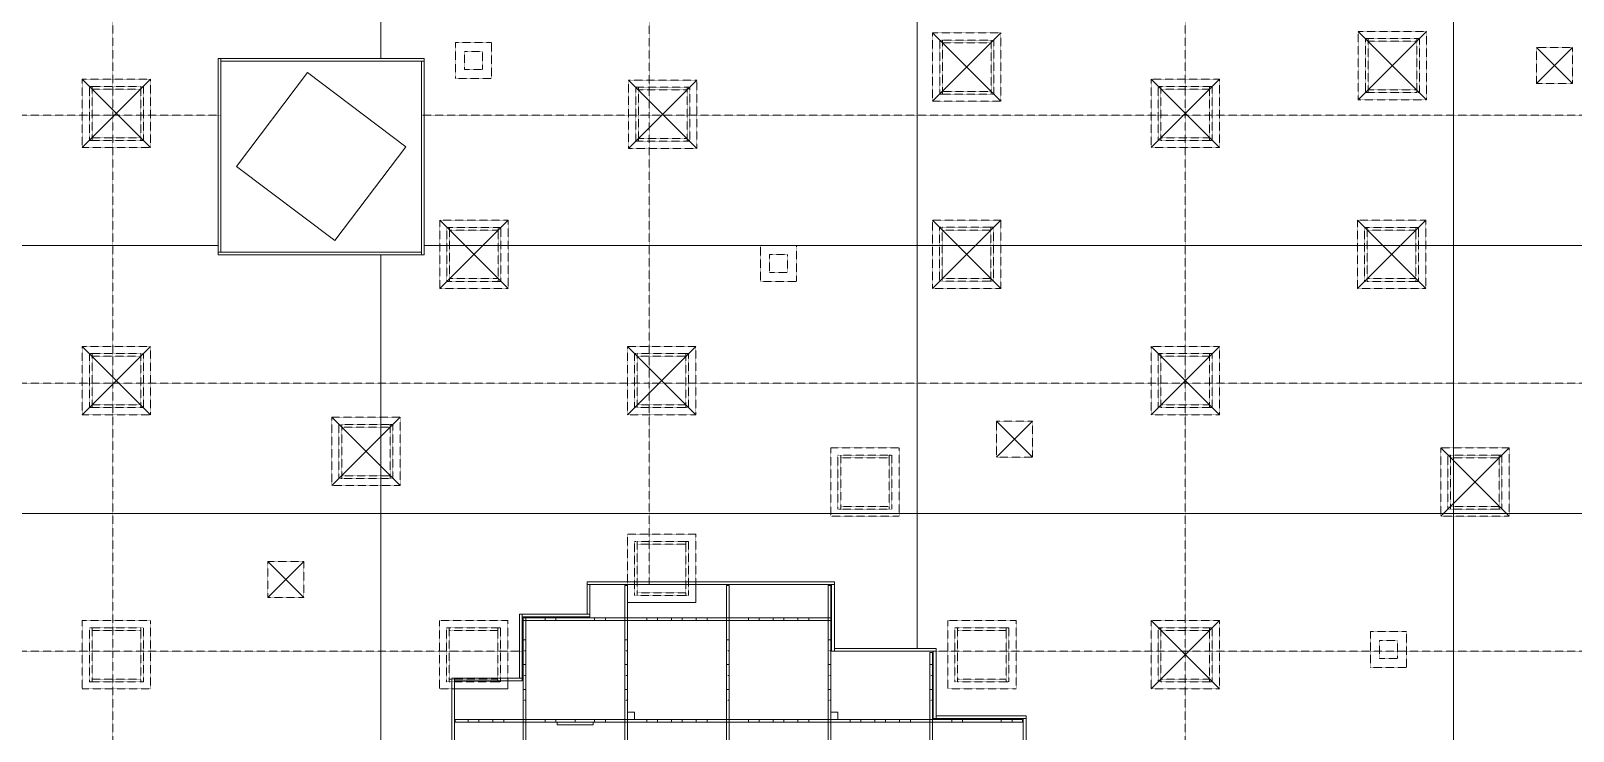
# Model space of a CAD drawing. Header units: millimetres. Extents: x -20225 to 19535, y -17853 to 10707.
# Drawn here: x -2083 to 6488, y -3250 to 644 of the extents above; entities that cross this region are included whole.
import ezdxf

# ---------------------------------------------------------------- set-up
doc = ezdxf.new("R2010")
doc.units = ezdxf.units.MM
doc.linetypes.add('HIDDEN', pattern=[1.905, 1.27, -0.635])

msp = doc.modelspace()

# ---------------------------------------------------------------- linework, layer by layer
at = {"linetype": 'HIDDEN', "lineweight": 0}
for p, q in [((-1628, 1664.7), (-1628, 174.7)), ((4332, 1664.7), (4332, 174.7)), ((1352, 1304.7), (1352, 174.7)), ((2927.5, 632.2), (3307.5, 632.2)), ((2927.5, 252.2), (2927.5, 632.2)), ((3307.5, 632.2), (3307.5, 252.2)), ((5673.5, 641.1), (5293.5, 641.1)), ((5293.5, 641.1), (5293.5, 261.1)), ((5333.5, 601.1), (5333.5, 301.1)), ((5348.5, 601.1), (5333.5, 601.1)), ((5618.5, 601.1), (5348.5, 601.1)), ((5348.5, 601.1), (5348.5, 586.1)), ((5348.5, 301.1), (5348.5, 601.1)), ((5633.5, 601.1), (5618.5, 601.1)), ((5618.5, 601.1), (5618.5, 301.1)), ((5618.5, 586.1), (5618.5, 601.1)), ((5633.5, 301.1), (5633.5, 601.1)), ((5673.5, 261.1), (5673.5, 641.1)), ((277, 379.7), (277, 579.7)), ((277, 579.7), (477, 579.7)), ((327, 429.7), (327, 529.7)), ((327, 529.7), (427, 529.7)), ((427, 529.7), (427, 429.7)), ((477, 579.7), (477, 379.7)), ((2967.5, 592.2), (2982.5, 592.2)), ((2967.5, 292.2), (2967.5, 592.2)), ((2982.5, 592.2), (2982.5, 292.2)), ((2982.5, 577.2), (2982.5, 592.2)), ((2982.5, 592.2), (3252.5, 592.2)), ((3252.5, 577.2), (2982.5, 577.2)), ((3252.5, 592.2), (3252.5, 577.2)), ((3252.5, 592.2), (3267.5, 592.2)), ((3252.5, 292.2), (3252.5, 592.2)), ((3267.5, 592.2), (3267.5, 292.2)), ((5348.5, 586.1), (5618.5, 586.1)), ((6283.5, 551.1), (6483.5, 551.1)), ((6283.5, 351.1), (6283.5, 551.1)), ((6483.5, 551.1), (6483.5, 351.1)), ((427, 429.7), (327, 429.7)), ((-1798, 374.7), (-1418, 374.7)), ((-1798, -5.3), (-1798, 374.7)), ((-1418, 374.7), (-1418, -5.3)), ((477, 379.7), (277, 379.7)), ((1238.6, -9.6), (1238.6, 370.4)), ((1238.6, 370.4), (1618.6, 370.4)), ((1618.6, 370.4), (1618.6, -9.6)), ((4142, -5.3), (4142, 374.7)), ((4142, 374.7), (4522, 374.7)), ((4522, 374.7), (4522, -5.3)), ((6483.5, 351.1), (6283.5, 351.1)), ((-1758, 334.7), (-1743, 334.7)), ((-1758, 34.7), (-1758, 334.7)), ((-1743, 334.7), (-1743, 34.7)), ((-1743, 319.7), (-1743, 334.7)), ((-1743, 334.7), (-1473, 334.7)), ((-1473, 319.7), (-1743, 319.7)), ((-1473, 334.7), (-1473, 319.7)), ((-1473, 34.7), (-1473, 334.7)), ((-1473, 334.7), (-1458, 334.7)), ((-1458, 334.7), (-1458, 34.7)), ((1278.6, 330.4), (1293.6, 330.4)), ((1278.6, 30.4), (1278.6, 330.4)), ((1293.6, 330.4), (1293.6, 30.4)), ((1293.6, 330.4), (1563.6, 330.4)), ((1293.6, 315.4), (1293.6, 330.4)), ((1563.6, 315.4), (1293.6, 315.4)), ((1563.6, 330.4), (1563.6, 315.4)), ((1563.6, 330.4), (1578.6, 330.4)), ((1563.6, 30.4), (1563.6, 330.4)), ((1578.6, 330.4), (1578.6, 30.4)), ((2982.5, 292.2), (2967.5, 292.2)), ((2982.5, 307.2), (3252.5, 307.2)), ((2982.5, 292.2), (2982.5, 307.2)), ((3252.5, 292.2), (2982.5, 292.2)), ((3252.5, 307.2), (3252.5, 292.2)), ((3267.5, 292.2), (3252.5, 292.2)), ((4182, 34.7), (4182, 334.7)), ((4182, 334.7), (4197, 334.7)), ((4197, 334.7), (4197, 34.7)), ((4197, 319.7), (4197, 334.7)), ((4197, 334.7), (4467, 334.7)), ((4467, 319.7), (4197, 319.7)), ((4467, 334.7), (4467, 319.7)), ((4467, 334.7), (4482, 334.7)), ((4467, 34.7), (4467, 334.7)), ((4482, 334.7), (4482, 34.7)), ((5293.5, 261.1), (5673.5, 261.1)), ((5333.5, 301.1), (5348.5, 301.1)), ((5618.5, 316.1), (5348.5, 316.1)), ((5348.5, 316.1), (5348.5, 301.1)), ((5348.5, 301.1), (5618.5, 301.1)), ((5618.5, 301.1), (5618.5, 316.1)), ((5618.5, 301.1), (5633.5, 301.1)), ((-4608, 174.7), (-1628, 174.7)), ((-1628, 174.7), (-1628, -1315.3)), ((-1628, 174.7), (-1028, 174.7)), ((87, 174.7), (1352, 174.7)), ((1352, 174.7), (4332, 174.7)), ((1352, 174.7), (1352, -1315.3)), ((3307.5, 252.2), (2927.5, 252.2)), ((4332, 174.7), (7312, 174.7)), ((4332, 174.7), (4332, -1315.3)), ((-1743, 34.7), (-1758, 34.7)), ((-1743, 34.7), (-1743, 49.7)), ((-1743, 49.7), (-1473, 49.7)), ((-1473, 34.7), (-1743, 34.7)), ((-1473, 49.7), (-1473, 34.7)), ((-1458, 34.7), (-1473, 34.7)), ((1293.6, 30.4), (1278.6, 30.4)), ((1293.6, 30.4), (1293.6, 45.4)), ((1293.6, 45.4), (1563.6, 45.4)), ((1563.6, 30.4), (1293.6, 30.4)), ((1563.6, 45.4), (1563.6, 30.4)), ((1578.6, 30.4), (1563.6, 30.4)), ((4197, 34.7), (4182, 34.7)), ((4197, 49.7), (4467, 49.7)), ((4197, 34.7), (4197, 49.7)), ((4467, 34.7), (4197, 34.7)), ((4467, 49.7), (4467, 34.7)), ((4482, 34.7), (4467, 34.7)), ((-1418, -5.3), (-1798, -5.3)), ((1618.6, -9.6), (1238.6, -9.6)), ((4522, -5.3), (4142, -5.3)), ((188.6, -409), (568.6, -409)), ((188.6, -789), (188.6, -409)), ((568.6, -409), (568.6, -789)), ((2927, -408.4), (3307, -408.4)), ((2927, -788.4), (2927, -408.4)), ((3307, -408.4), (3307, -788.4)), ((5288.6, -409), (5668.6, -409)), ((5288.6, -789), (5288.6, -409)), ((5668.6, -409), (5668.6, -789)), ((228.6, -449), (243.6, -449)), ((228.6, -749), (228.6, -449)), ((243.6, -449), (243.6, -749)), ((243.6, -464), (243.6, -449)), ((243.6, -449), (513.6, -449)), ((513.6, -464), (243.6, -464)), ((513.6, -449), (513.6, -464)), ((513.6, -749), (513.6, -449)), ((513.6, -449), (528.6, -449)), ((528.6, -449), (528.6, -749)), ((2967, -748.4), (2967, -448.4)), ((2967, -448.4), (2982, -448.4)), ((2982, -448.4), (2982, -748.4)), ((2982, -448.4), (3252, -448.4)), ((2982, -463.4), (2982, -448.4)), ((3252, -463.4), (2982, -463.4)), ((3252, -448.4), (3252, -463.4)), ((3252, -748.4), (3252, -448.4)), ((3252, -448.4), (3267, -448.4)), ((3267, -448.4), (3267, -748.4)), ((5328.6, -449), (5343.6, -449)), ((5328.6, -749), (5328.6, -449)), ((5343.6, -449), (5343.6, -749)), ((5343.6, -449), (5613.6, -449)), ((5343.6, -464), (5343.6, -449)), ((5613.6, -464), (5343.6, -464)), ((5613.6, -449), (5613.6, -464)), ((5613.6, -749), (5613.6, -449)), ((5613.6, -449), (5628.6, -449)), ((5628.6, -449), (5628.6, -749)), ((1972, -750.3), (1972, -550.3)), ((2172, -550.3), (2172, -750.3)), ((2022, -600.3), (2122, -600.3)), ((2022, -700.3), (2022, -600.3)), ((2122, -600.3), (2122, -700.3)), ((243.6, -749), (228.6, -749)), ((243.6, -749), (243.6, -734)), ((243.6, -734), (513.6, -734)), ((513.6, -749), (243.6, -749)), ((513.6, -734), (513.6, -749)), ((528.6, -749), (513.6, -749)), ((2172, -750.3), (1972, -750.3)), ((2122, -700.3), (2022, -700.3)), ((2982, -748.4), (2967, -748.4)), ((2982, -733.4), (3252, -733.4)), ((2982, -748.4), (2982, -733.4)), ((3252, -748.4), (2982, -748.4)), ((3252, -733.4), (3252, -748.4)), ((3267, -748.4), (3252, -748.4)), ((5343.6, -749), (5328.6, -749)), ((5343.6, -734), (5613.6, -734)), ((5343.6, -749), (5343.6, -734)), ((5613.6, -749), (5343.6, -749)), ((5613.6, -734), (5613.6, -749)), ((5628.6, -749), (5613.6, -749)), ((568.6, -789), (188.6, -789)), ((3307, -788.4), (2927, -788.4)), ((5668.6, -789), (5288.6, -789)), ((-1798, -1110.3), (-1418, -1110.3)), ((-1798, -1490.3), (-1798, -1110.3)), ((-1418, -1110.3), (-1418, -1490.3)), ((1232, -1110.3), (1612, -1110.3)), ((1232, -1490.3), (1232, -1110.3)), ((1612, -1110.3), (1612, -1490.3)), ((4142, -1110.3), (4522, -1110.3)), ((4142, -1490.3), (4142, -1110.3)), ((4522, -1110.3), (4522, -1490.3)), ((-1758, -1150.3), (-1743, -1150.3)), ((-1758, -1450.3), (-1758, -1150.3)), ((-1743, -1150.3), (-1743, -1450.3)), ((-1743, -1165.3), (-1743, -1150.3)), ((-1743, -1150.3), (-1473, -1150.3)), ((-1473, -1165.3), (-1743, -1165.3)), ((-1473, -1150.3), (-1473, -1165.3)), ((-1473, -1450.3), (-1473, -1150.3)), ((-1473, -1150.3), (-1458, -1150.3)), ((-1458, -1150.3), (-1458, -1450.3)), ((1272, -1150.3), (1287, -1150.3)), ((1272, -1450.3), (1272, -1150.3)), ((1287, -1150.3), (1287, -1450.3)), ((1287, -1150.3), (1557, -1150.3)), ((1287, -1165.3), (1287, -1150.3)), ((1557, -1165.3), (1287, -1165.3)), ((1557, -1150.3), (1572, -1150.3)), ((1557, -1450.3), (1557, -1150.3)), ((1557, -1150.3), (1557, -1165.3)), ((1572, -1150.3), (1572, -1450.3)), ((4182, -1450.3), (4182, -1150.3)), ((4182, -1150.3), (4197, -1150.3)), ((4197, -1150.3), (4197, -1450.3)), ((4197, -1165.3), (4197, -1150.3)), ((4197, -1150.3), (4467, -1150.3)), ((4467, -1165.3), (4197, -1165.3)), ((4467, -1150.3), (4482, -1150.3)), ((4467, -1450.3), (4467, -1150.3)), ((4467, -1150.3), (4467, -1165.3)), ((4482, -1150.3), (4482, -1450.3)), ((-4608, -1315.3), (-1628, -1315.3)), ((-1628, -1315.3), (1352, -1315.3)), ((-1628, -1315.3), (-1628, -2805.3)), ((1352, -1315.3), (1352, -2435.3)), ((1352, -1315.3), (4332, -1315.3)), ((4332, -1315.3), (4332, -2805.3)), ((4332, -1315.3), (7312, -1315.3)), ((-1743, -1450.3), (-1758, -1450.3)), ((-1743, -1450.3), (-1743, -1435.3)), ((-1743, -1435.3), (-1473, -1435.3)), ((-1473, -1450.3), (-1743, -1450.3)), ((-1473, -1435.3), (-1473, -1450.3)), ((-1458, -1450.3), (-1473, -1450.3)), ((1287, -1450.3), (1272, -1450.3)), ((1287, -1435.3), (1557, -1435.3)), ((1287, -1450.3), (1287, -1435.3)), ((1557, -1450.3), (1287, -1450.3)), ((1557, -1435.3), (1557, -1450.3)), ((1572, -1450.3), (1557, -1450.3)), ((4197, -1450.3), (4182, -1450.3)), ((4197, -1435.3), (4467, -1435.3)), ((4197, -1450.3), (4197, -1435.3)), ((4467, -1450.3), (4197, -1450.3)), ((4467, -1435.3), (4467, -1450.3)), ((4482, -1450.3), (4467, -1450.3)), ((-1418, -1490.3), (-1798, -1490.3)), ((-411, -1885), (-411, -1505)), ((-411, -1505), (-31, -1505)), ((-31, -1505), (-31, -1885)), ((1612, -1490.3), (1232, -1490.3)), ((3283.5, -1527.3), (3483.5, -1527.3)), ((3283.5, -1727.3), (3283.5, -1527.3)), ((3483.5, -1527.3), (3483.5, -1727.3)), ((4522, -1490.3), (4142, -1490.3)), ((-371, -1845), (-371, -1545)), ((-371, -1545), (-356, -1545)), ((-356, -1545), (-356, -1845)), ((-356, -1560), (-356, -1545)), ((-356, -1545), (-86, -1545)), ((-86, -1560), (-356, -1560)), ((-86, -1545), (-86, -1560)), ((-86, -1845), (-86, -1545)), ((-86, -1545), (-71, -1545)), ((-71, -1545), (-71, -1845)), ((2362.2, -1675.2), (2742.2, -1675.2)), ((2362.2, -2055.2), (2362.2, -1675.2)), ((2742.2, -1675.2), (2742.2, -2055.2)), ((5752, -2055.3), (5752, -1675.3)), ((5752, -1675.3), (6132, -1675.3)), ((6132, -1675.3), (6132, -2055.3)), ((2402.2, -2015.2), (2402.2, -1715.2)), ((2402.2, -1715.2), (2417.2, -1715.2)), ((2417.2, -1715.2), (2417.2, -2015.2)), ((2417.2, -1730.2), (2417.2, -1715.2)), ((2417.2, -1715.2), (2687.2, -1715.2)), ((2687.2, -1730.2), (2417.2, -1730.2)), ((2687.2, -1715.2), (2687.2, -1730.2)), ((2687.2, -2015.2), (2687.2, -1715.2)), ((2687.2, -1715.2), (2702.2, -1715.2)), ((2702.2, -1715.2), (2702.2, -2015.2)), ((3483.5, -1727.3), (3283.5, -1727.3)), ((5792, -2015.3), (5792, -1715.3)), ((5792, -1715.3), (5807, -1715.3)), ((5807, -1715.3), (5807, -2015.3)), ((5807, -1730.3), (5807, -1715.3)), ((5807, -1715.3), (6077, -1715.3)), ((6077, -1730.3), (5807, -1730.3)), ((6077, -1715.3), (6077, -1730.3)), ((6077, -2015.3), (6077, -1715.3)), ((6077, -1715.3), (6092, -1715.3)), ((6092, -1715.3), (6092, -2015.3)), ((-31, -1885), (-411, -1885)), ((-356, -1845), (-371, -1845)), ((-356, -1845), (-356, -1830)), ((-356, -1830), (-86, -1830)), ((-86, -1845), (-356, -1845)), ((-86, -1830), (-86, -1845)), ((-71, -1845), (-86, -1845)), ((2742.2, -2055.2), (2362.2, -2055.2)), ((2417.2, -2015.2), (2402.2, -2015.2)), ((2417.2, -2015.2), (2417.2, -2000.2)), ((2417.2, -2000.2), (2687.2, -2000.2)), ((2687.2, -2015.2), (2417.2, -2015.2)), ((2687.2, -2000.2), (2687.2, -2015.2)), ((2702.2, -2015.2), (2687.2, -2015.2)), ((6132, -2055.3), (5752, -2055.3)), ((5807, -2015.3), (5792, -2015.3)), ((5807, -2000.3), (6077, -2000.3)), ((5807, -2015.3), (5807, -2000.3)), ((6077, -2015.3), (5807, -2015.3)), ((6077, -2000.3), (6077, -2015.3)), ((6092, -2015.3), (6077, -2015.3)), ((1232, -2155.3), (1612, -2155.3)), ((1232, -2435.3), (1232, -2155.3)), ((1272, -2195.3), (1287, -2195.3)), ((1272, -2495.3), (1272, -2195.3)), ((1287, -2195.3), (1287, -2495.3)), ((1287, -2195.3), (1557, -2195.3)), ((1287, -2210.3), (1287, -2195.3)), ((1557, -2210.3), (1287, -2210.3)), ((1557, -2495.3), (1557, -2195.3)), ((1557, -2195.3), (1572, -2195.3)), ((1557, -2195.3), (1557, -2210.3)), ((1572, -2195.3), (1572, -2495.3)), ((1612, -2155.3), (1612, -2435.3)), ((-766.5, -2306.7), (-566.5, -2306.7)), ((-766.5, -2506.7), (-766.5, -2306.7)), ((-566.5, -2306.7), (-566.5, -2506.7)), ((1287, -2495.3), (1287, -2480.3)), ((1287, -2480.3), (1557, -2480.3)), ((1557, -2480.3), (1557, -2495.3)), ((-566.5, -2506.7), (-766.5, -2506.7)), ((1287, -2495.3), (1272, -2495.3)), ((1557, -2495.3), (1287, -2495.3)), ((1572, -2495.3), (1557, -2495.3)), ((-1798, -2635.3), (-1418, -2635.3)), ((-1798, -3015.3), (-1798, -2635.3)), ((-1418, -2635.3), (-1418, -3015.3)), ((187, -3015.3), (187, -2635.3)), ((187, -2635.3), (567, -2635.3)), ((567, -2635.3), (567, -2970.5)), ((667, -2620.3), (667, -2635.3)), ((774.5, -2620.3), (774.5, -2635.3)), ((834.5, -2635.3), (834.5, -2620.3)), ((1049.5, -2620.3), (1049.5, -2635.3)), ((1109.5, -2635.3), (1109.5, -2620.3)), ((1217, -2635.3), (1217, -2620.3)), ((1232, -2620.3), (1232, -2635.3)), ((1339.5, -2620.3), (1339.5, -2635.3)), ((1399.5, -2635.3), (1399.5, -2620.3)), ((1477, -2620.3), (1477, -2635.3)), ((1537, -2635.3), (1537, -2620.3)), ((1614.5, -2620.3), (1614.5, -2635.3)), ((1674.5, -2635.3), (1674.5, -2620.3)), ((1782, -2635.3), (1782, -2620.3)), ((1797, -2620.3), (1797, -2635.3)), ((1904.5, -2620.3), (1904.5, -2635.3)), ((1964.5, -2635.3), (1964.5, -2620.3)), ((2042, -2620.3), (2042, -2635.3)), ((2102, -2635.3), (2102, -2620.3)), ((2179.5, -2620.3), (2179.5, -2635.3)), ((2239.5, -2635.3), (2239.5, -2620.3)), ((2347, -2635.3), (2347, -2620.3)), ((3012, -3015.3), (3012, -2635.3)), ((3012, -2635.3), (3392, -2635.3)), ((3392, -2635.3), (3392, -3015.3)), ((4142, -3015.3), (4142, -2635.3)), ((4142, -2635.3), (4522, -2635.3)), ((4522, -2635.3), (4522, -3015.3)), ((-1758, -2975.3), (-1758, -2675.3)), ((-1758, -2675.3), (-1743, -2675.3)), ((-1743, -2675.3), (-1743, -2975.3)), ((-1743, -2675.3), (-1473, -2675.3)), ((-1743, -2690.3), (-1743, -2675.3)), ((-1473, -2690.3), (-1743, -2690.3)), ((-1473, -2675.3), (-1473, -2690.3)), ((-1473, -2975.3), (-1473, -2675.3)), ((-1473, -2675.3), (-1458, -2675.3)), ((-1458, -2675.3), (-1458, -2975.3)), ((227, -2675.3), (242, -2675.3)), ((227, -2975.3), (227, -2675.3)), ((242, -2675.3), (242, -2975.3)), ((242, -2690.3), (242, -2675.3)), ((242, -2675.3), (512, -2675.3)), ((512, -2690.3), (242, -2690.3)), ((512, -2675.3), (527, -2675.3)), ((512, -2975.3), (512, -2675.3)), ((512, -2675.3), (512, -2690.3)), ((527, -2675.3), (527, -2975.3)), ((3052, -2675.3), (3067, -2675.3)), ((3052, -2975.3), (3052, -2675.3)), ((3067, -2675.3), (3067, -2975.3)), ((3067, -2675.3), (3337, -2675.3)), ((3067, -2690.3), (3067, -2675.3)), ((3337, -2690.3), (3067, -2690.3)), ((3337, -2975.3), (3337, -2675.3)), ((3337, -2675.3), (3352, -2675.3)), ((3337, -2675.3), (3337, -2690.3)), ((3352, -2675.3), (3352, -2975.3)), ((4182, -2975.3), (4182, -2675.3)), ((4182, -2675.3), (4197, -2675.3)), ((4197, -2675.3), (4197, -2975.3)), ((4197, -2675.3), (4467, -2675.3)), ((4197, -2690.3), (4197, -2675.3)), ((4467, -2690.3), (4197, -2690.3)), ((4467, -2675.3), (4482, -2675.3)), ((4467, -2975.3), (4467, -2675.3)), ((4467, -2675.3), (4467, -2690.3)), ((4482, -2675.3), (4482, -2975.3)), ((5362, -2695.3), (5562, -2695.3)), ((5362, -2895.3), (5362, -2695.3)), ((5562, -2695.3), (5562, -2895.3)), ((-4608, -2805.3), (-1628, -2805.3)), ((-1628, -2805.3), (-1628, -4295.3)), ((-1628, -2805.3), (647, -2805.3)), ((667, -2742.8), (652, -2742.8)), ((652, -2802.8), (667, -2802.8)), ((1232, -2742.8), (1217, -2742.8)), ((1217, -2802.8), (1232, -2802.8)), ((1797, -2742.8), (1782, -2742.8)), ((1782, -2802.8), (1797, -2802.8)), ((2362, -2742.8), (2347, -2742.8)), ((2347, -2802.8), (2362, -2802.8)), ((2947, -2805.3), (4332, -2805.3)), ((4332, -2805.3), (7312, -2805.3)), ((4332, -2805.3), (4332, -4295.3)), ((5412, -2845.3), (5412, -2745.3)), ((5412, -2745.3), (5512, -2745.3)), ((5512, -2745.3), (5512, -2845.3)), ((667, -2880.3), (652, -2880.3)), ((1232, -2880.3), (1217, -2880.3)), ((1797, -2880.3), (1782, -2880.3)), ((2362, -2880.3), (2347, -2880.3)), ((2927, -2880.3), (2912, -2880.3)), ((5562, -2895.3), (5362, -2895.3)), ((5512, -2845.3), (5412, -2845.3)), ((-1743, -2975.3), (-1758, -2975.3)), ((-1743, -2960.3), (-1473, -2960.3)), ((-1743, -2975.3), (-1743, -2960.3)), ((-1473, -2975.3), (-1743, -2975.3)), ((-1473, -2960.3), (-1473, -2975.3)), ((-1458, -2975.3), (-1473, -2975.3)), ((242, -2975.3), (227, -2975.3)), ((242, -2960.3), (512, -2960.3)), ((242, -2975.3), (242, -2960.3)), ((512, -2975.3), (242, -2975.3)), ((512, -2960.3), (512, -2975.3)), ((527, -2975.3), (512, -2975.3)), ((652, -2940.3), (667, -2940.3)), ((1217, -2940.3), (1232, -2940.3)), ((1782, -2940.3), (1797, -2940.3)), ((2347, -2940.3), (2362, -2940.3)), ((2912, -2940.3), (2927, -2940.3)), ((3067, -2975.3), (3052, -2975.3)), ((3067, -2975.3), (3067, -2960.3)), ((3067, -2960.3), (3337, -2960.3)), ((3337, -2975.3), (3067, -2975.3)), ((3337, -2960.3), (3337, -2975.3)), ((3352, -2975.3), (3337, -2975.3)), ((4197, -2975.3), (4182, -2975.3)), ((4197, -2960.3), (4467, -2960.3)), ((4197, -2975.3), (4197, -2960.3)), ((4467, -2975.3), (4197, -2975.3)), ((4467, -2960.3), (4467, -2975.3)), ((4482, -2975.3), (4467, -2975.3)), ((-1418, -3015.3), (-1798, -3015.3)), ((270.3, -3015.3), (187, -3015.3)), ((667, -3017.8), (652, -3017.8)), ((652, -3077.8), (667, -3077.8)), ((1232, -3017.8), (1217, -3017.8)), ((1217, -3077.8), (1232, -3077.8)), ((1797, -3017.8), (1782, -3017.8)), ((1782, -3077.8), (1797, -3077.8)), ((2362, -3017.8), (2347, -3017.8)), ((2347, -3077.8), (2362, -3077.8)), ((2927, -3017.8), (2912, -3017.8)), ((2912, -3077.8), (2927, -3077.8)), ((3392, -3015.3), (3012, -3015.3)), ((4522, -3015.3), (4142, -3015.3)), ((347, -3185.3), (347, -3200.3)), ((407, -3200.3), (407, -3185.3)), ((484.5, -3185.3), (484.5, -3200.3)), ((544.5, -3200.3), (544.5, -3185.3)), ((652, -3200.3), (652, -3185.3)), ((667, -3185.3), (667, -3200.3)), ((774.5, -3185.3), (774.5, -3200.3)), ((834.5, -3200.3), (834.5, -3185.3)), ((1049.5, -3185.3), (1049.5, -3200.3)), ((1109.5, -3200.3), (1109.5, -3185.3)), ((1217, -3200.3), (1217, -3185.3)), ((1232, -3185.3), (1232, -3200.3)), ((1339.5, -3185.3), (1339.5, -3200.3)), ((1399.5, -3200.3), (1399.5, -3185.3)), ((1477, -3185.3), (1477, -3200.3)), ((1537, -3200.3), (1537, -3185.3)), ((1614.5, -3185.3), (1614.5, -3200.3)), ((1674.5, -3200.3), (1674.5, -3185.3)), ((1782, -3200.3), (1782, -3185.3)), ((1797, -3185.3), (1797, -3200.3)), ((1904.5, -3185.3), (1904.5, -3200.3)), ((1964.5, -3200.3), (1964.5, -3185.3)), ((2042, -3185.3), (2042, -3200.3)), ((2102, -3200.3), (2102, -3185.3)), ((2179.5, -3185.3), (2179.5, -3200.3)), ((2239.5, -3200.3), (2239.5, -3185.3)), ((2347, -3200.3), (2347, -3185.3)), ((2362, -3185.3), (2362, -3200.3)), ((2469.5, -3185.3), (2469.5, -3200.3)), ((2529.5, -3200.3), (2529.5, -3185.3)), ((2607, -3185.3), (2607, -3200.3)), ((2667, -3200.3), (2667, -3185.3)), ((2744.5, -3185.3), (2744.5, -3200.3)), ((2804.5, -3200.3), (2804.5, -3185.3)), ((2912, -3200.3), (2912, -3185.3)), ((2927, -3185.3), (2927, -3200.3)), ((3034.5, -3185.3), (3034.5, -3200.3)), ((3094.5, -3200.3), (3094.5, -3185.3)), ((3309.5, -3185.3), (3309.5, -3200.3)), ((3369.5, -3200.3), (3369.5, -3185.3))]:
    msp.add_line(p, q, dxfattribs=at)
at = {"linetype": 'Continuous', "lineweight": 15}
for p, q in [((-138, 490.6), (-138, 939.7)), ((2842, 939.7), (2842, -550.3)), ((5822, -550.3), (5822, 939.7)), ((-1043, 490.6), (-1043, -586)), ((-1028, 490.6), (-1043, 490.6)), ((-1028, -586), (-1028, 490.6)), ((102, 490.6), (-1028, 490.6)), ((-1028, 490.6), (-1028, 475.6)), ((-1028, 475.6), (102, 475.6)), ((87, 475.6), (87, -601)), ((102, 475.6), (87, 475.6)), ((102, 475.6), (102, 490.6)), ((102, -601), (102, 475.6)), ((-546.8, 412.6), (-940.7, -109.4)), ((0, 0), (-546.8, 412.6)), ((-394, -522), (0, 0)), ((-940.7, -109.4), (-394, -522)), ((-1043, -550.3), (-3118, -550.3)), ((-1043, -586), (-1028, -586)), ((-1043, -586), (-1043, -601)), ((87, -586), (-1043, -586)), ((87, -601), (87, -586)), ((2842, -550.3), (102, -550.3)), ((5822, -550.3), (2842, -550.3)), ((2842, -550.3), (2842, -2040.3)), ((5822, -2040.3), (5822, -550.3)), ((8802, -550.3), (5822, -550.3)), ((-1043, -601), (87, -601)), ((-138, -2040.3), (-138, -601)), ((87, -601), (102, -601)), ((-3118, -2040.3), (-138, -2040.3)), ((-138, -3530.3), (-138, -2040.3)), ((-138, -2040.3), (2842, -2040.3)), ((-138, -2040.3), (-138, -3310.7)), ((2842, -2040.3), (5822, -2040.3)), ((2842, -2040.3), (2842, -2790.3)), ((5822, -3530.3), (5822, -2040.3)), ((5822, -2040.3), (8802, -2040.3)), ((2382, -2420.3), (1008.7, -2420.3)), ((1008.7, -2420.3), (1008.7, -2435.3)), ((1008.7, -2435.3), (1008.7, -2600.3)), ((1023.7, -2435.3), (1008.7, -2435.3)), ((1008.7, -2435.3), (2382, -2435.3)), ((1023.7, -2600.3), (1023.7, -2435.3)), ((1232, -2440.3), (1217, -2440.3)), ((1217, -2440.3), (1217, -2620.3)), ((1232, -2440.3), (1232, -2435.3)), ((1232, -2620.3), (1232, -2440.3)), ((1612, -2435.3), (1612, -2535.3)), ((1782, -2440.3), (1782, -2620.3)), ((1797, -2440.3), (1782, -2440.3)), ((1797, -2620.3), (1797, -2440.3)), ((2362, -2440.3), (2347, -2440.3)), ((2347, -2440.3), (2347, -2620.3)), ((2362, -2620.3), (2362, -2440.3)), ((2367, -2435.3), (2367, -2805.3)), ((2382, -2435.3), (2367, -2435.3)), ((2382, -2435.3), (2382, -2420.3)), ((2382, -2805.3), (2382, -2435.3)), ((1612, -2535.3), (1232, -2535.3)), ((632, -2600.3), (632, -2955.5)), ((647, -2600.3), (632, -2600.3)), ((647, -2955.5), (647, -2600.3)), ((1023.7, -2600.3), (647, -2600.3)), ((647, -2600.3), (647, -2615.3)), ((647, -2615.3), (1023.7, -2615.3)), ((652, -2635.3), (652, -2620.3)), ((2362, -2620.3), (652, -2620.3)), ((652, -2635.3), (652, -3185.3)), ((652, -2635.3), (667, -2635.3)), ((652, -2635.3), (2362, -2635.3)), ((667, -3185.3), (667, -2635.3)), ((1008.7, -2600.3), (1023.7, -2600.3)), ((1023.7, -2615.3), (1023.7, -2600.3)), ((1217, -2620.3), (1232, -2620.3)), ((1217, -2635.3), (1217, -3185.3)), ((1232, -2635.3), (1217, -2635.3)), ((1232, -3185.3), (1232, -2635.3)), ((1782, -2620.3), (1797, -2620.3)), ((1782, -2635.3), (1782, -3185.3)), ((1797, -2635.3), (1782, -2635.3)), ((1797, -3185.3), (1797, -2635.3)), ((2362, -2620.3), (2347, -2620.3)), ((2362, -2635.3), (2347, -2635.3)), ((2347, -2635.3), (2347, -3185.3)), ((2362, -2620.3), (2362, -2635.3)), ((2362, -3185.3), (2362, -2635.3)), ((2382, -2805.3), (2367, -2805.3)), ((2947, -2790.3), (2382, -2790.3)), ((2382, -2790.3), (2382, -2805.3)), ((2382, -2805.3), (2947, -2805.3)), ((2927, -2812.8), (2912, -2812.8)), ((2912, -2812.8), (2912, -3185.3)), ((2927, -3185.3), (2927, -2812.8)), ((2932, -2805.3), (2947, -2805.3)), ((2932, -2805.3), (2932, -3180.3)), ((2947, -2805.3), (2947, -2790.3)), ((2947, -3180.3), (2947, -2805.3)), ((270.3, -2955.5), (255.3, -2955.5)), ((255.3, -2955.5), (255.3, -3310.7)), ((270.3, -3310.7), (270.3, -2955.5)), ((647, -2955.5), (270.3, -2955.5)), ((270.3, -2955.5), (270.3, -2970.5)), ((270.3, -2970.5), (647, -2970.5)), ((567, -2970.5), (567, -3015.3)), ((632, -2955.5), (647, -2955.5)), ((647, -2970.5), (647, -2955.5)), ((567, -3015.3), (270.3, -3015.3)), ((1232, -3145.3), (1232, -3185.3)), ((1272, -3145.3), (1232, -3145.3)), ((1272, -3185.3), (1272, -3145.3)), ((2402, -3145.3), (2362, -3145.3)), ((2362, -3145.3), (2362, -3185.3)), ((2402, -3185.3), (2402, -3145.3)), ((3447, -3165.3), (2947, -3165.3)), ((2947, -3165.3), (2947, -3180.3)), ((3447, -3180.3), (3447, -3165.3)), ((275.3, -3200.3), (275.3, -3185.3)), ((942, -3185.3), (275.3, -3185.3)), ((275.3, -3200.3), (942, -3200.3)), ((652, -3185.3), (667, -3185.3)), ((652, -3200.3), (652, -3475.3)), ((667, -3200.3), (652, -3200.3)), ((667, -3475.3), (667, -3200.3)), ((1042, -3200.3), (842, -3200.3)), ((842, -3200.3), (842, -3215.3)), ((842, -3215.3), (1042, -3215.3)), ((942, -3200.3), (942, -3185.3)), ((3427, -3185.3), (942, -3185.3)), ((942, -3200.3), (3427, -3200.3)), ((1042, -3215.3), (1042, -3200.3)), ((1217, -3185.3), (1232, -3185.3)), ((1217, -3200.3), (1217, -3475.3)), ((1232, -3200.3), (1217, -3200.3)), ((1232, -3185.3), (1272, -3185.3)), ((1232, -3475.3), (1232, -3200.3)), ((1782, -3185.3), (1797, -3185.3)), ((1782, -3200.3), (1782, -3475.3)), ((1797, -3200.3), (1782, -3200.3)), ((1797, -3475.3), (1797, -3200.3)), ((2347, -3185.3), (2362, -3185.3)), ((2347, -3200.3), (2347, -3475.3)), ((2362, -3200.3), (2347, -3200.3)), ((2362, -3185.3), (2402, -3185.3)), ((2362, -3475.3), (2362, -3200.3)), ((2912, -3185.3), (2927, -3185.3)), ((2912, -3200.3), (2912, -3475.3)), ((2927, -3200.3), (2912, -3200.3)), ((2927, -3475.3), (2927, -3200.3)), ((2932, -3180.3), (2947, -3180.3)), ((2947, -3180.3), (3447, -3180.3)), ((3427, -3185.3), (3427, -3200.3)), ((3447, -3180.3), (3432, -3180.3)), ((3432, -3180.3), (3432, -3545.3)), ((3447, -3545.3), (3447, -3180.3))]:
    msp.add_line(p, q, dxfattribs=at)
at = {"lineweight": 30}
for p, q in [((2927.5, 632.2), (3307.5, 252.2)), ((3307.5, 632.2), (2927.5, 252.2)), ((5293.5, 641.1), (5673.5, 261.1)), ((5673.5, 641.1), (5293.5, 261.1)), ((6283.5, 551.1), (6483.5, 351.1)), ((6483.5, 551.1), (6283.5, 351.1)), ((-1798, 374.7), (-1418, -5.3)), ((-1418, 374.7), (-1798, -5.3)), ((1238.6, 370.4), (1618.6, -9.6)), ((1618.6, 370.4), (1238.6, -9.6)), ((4142, 374.7), (4522, -5.3)), ((4522, 374.7), (4142, -5.3)), ((188.6, -409), (568.6, -789)), ((568.6, -409), (188.6, -789)), ((2927, -408.4), (3307, -788.4)), ((3307, -408.4), (2927, -788.4)), ((5288.6, -409), (5668.6, -789)), ((5668.6, -409), (5288.6, -789)), ((-1798, -1110.3), (-1418, -1490.3)), ((-1418, -1110.3), (-1798, -1490.3)), ((1232, -1110.3), (1612, -1490.3)), ((1612, -1110.3), (1232, -1490.3)), ((4142, -1110.3), (4522, -1490.3)), ((4522, -1110.3), (4142, -1490.3)), ((-411, -1505), (-31, -1885)), ((-31, -1505), (-411, -1885)), ((3283.5, -1527.3), (3483.5, -1727.3)), ((3483.5, -1527.3), (3283.5, -1727.3)), ((5752, -1675.3), (6132, -2055.3)), ((6132, -1675.3), (5752, -2055.3)), ((-766.5, -2306.7), (-566.5, -2506.7)), ((-566.5, -2306.7), (-766.5, -2506.7)), ((4142, -2635.3), (4522, -3015.3)), ((4522, -2635.3), (4142, -3015.3))]:
    msp.add_line(p, q, dxfattribs=at)

doc.saveas('drawing.dxf')
